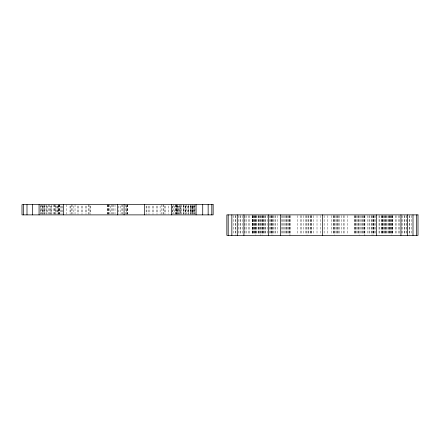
<?xml version="1.0" encoding="UTF-8"?>
<svg xmlns="http://www.w3.org/2000/svg" width="440" height="440" viewBox="0 0 440 440"><rect width="100%" height="100%" fill="white"/><g stroke="black" fill="none" stroke-linecap="round" stroke-linejoin="round"><path stroke-width="0.33" stroke-dasharray="2.2 1.65" d="M411.527 215.562L411.527 233.998M409.662 215.562L409.662 233.998M409.464 215.562L409.464 235.362M406.951 215.562L406.951 233.998M406.104 215.562L406.104 233.998M404.773 215.562L404.773 233.998M404.239 215.562L404.239 233.998M402.38 215.562L402.38 233.998M401.544 215.562L401.533 233.998M399.839 215.562L399.839 233.998M398.613 215.562L398.613 233.998M396.11 215.562L396.11 233.998M395.384 215.562L395.384 233.998M392.387 215.562L392.387 233.998M392.299 215.562L392.299 233.998M392.161 215.562L392.161 233.998M391.655 215.562L391.655 233.998M391.264 215.562L391.264 235.362M390.693 215.562L390.693 233.998M390.368 215.562L390.368 233.998M389.785 215.562L389.785 233.998M389.224 215.562L389.224 233.998M388.999 215.562L388.999 233.998M388.548 215.562L388.548 233.998M387.926 215.562L387.926 233.998M386.518 215.562L386.518 233.998M386.001 215.562L386.001 233.998M385.897 215.562L385.897 233.998M385.275 215.562L385.275 233.998M384.665 215.562L384.665 233.998M384.076 215.562L384.076 233.998M383.185 215.562L383.185 233.998M382.789 215.562L382.773 233.998M382.278 215.562L382.278 233.998M382.151 215.562L382.151 233.998M381.546 215.562L381.546 233.998M381.304 215.562L381.304 233.998M379.852 215.562L379.841 233.998M379.011 215.562L379.011 233.998M375.282 215.562L375.282 233.998M374.435 215.562L374.435 233.998M373.802 215.562L373.802 233.998M373.588 215.562L373.588 233.998M373.384 215.562L373.384 235.362M372.411 215.562L372.411 235.362M371.921 215.562L371.921 235.362M371.723 215.562L371.723 233.998M369.864 215.562L369.864 233.998M369.017 215.562L369.017 233.998M367.252 215.562L367.252 233.998M364.909 215.562L364.909 235.362M364.782 215.562L364.782 235.362M364.271 215.562L364.271 235.362M363.88 215.562L363.88 233.998M362.984 215.562L362.984 233.998M362.395 215.562L362.395 233.998M361.163 215.562L361.163 233.998M360.542 215.562L360.542 233.998M359.134 215.562L359.134 235.362M358.627 215.562L358.627 233.998M358.512 215.562L358.512 233.998M357.275 215.562L357.275 233.998M356.692 215.562L356.692 233.998M355.795 215.562L355.795 233.998M355.405 215.562L355.405 233.998M354.893 215.562L354.893 233.998M354.767 215.562L354.767 233.998M347.182 215.562L347.177 233.998M344.102 215.562L344.102 233.998M343.255 215.562L343.255 233.998M341.396 215.562L341.396 233.998M339.532 215.562L339.532 233.998M338.685 215.562L338.685 233.998M337.882 215.562L337.882 233.998M337.838 215.562L337.838 233.998M336.116 215.562L336.116 233.998M335.973 215.562L335.973 233.998M334.351 215.562L334.351 235.362M334.114 215.562L334.114 233.998M333.548 215.562L333.548 233.998M333.267 215.562L333.267 233.998M331.573 215.562L331.573 233.998M327.844 215.562L327.844 233.998M324.12 215.562L324.12 233.998M320.733 215.562L320.733 233.998M317.009 215.562L317.009 233.998M313.28 215.562L313.28 233.998M311.586 215.562L311.586 233.998M311.305 215.562L311.305 233.998M310.739 215.562L310.739 233.998M310.502 215.562L310.502 233.998M308.88 215.562L308.88 233.998M308.737 215.562L308.737 233.998M307.016 215.562L307.016 235.362M306.168 215.562L306.168 233.998M305.322 215.562L305.322 233.998M303.457 215.562L303.457 233.998M301.598 215.562L301.598 233.998M300.751 215.562L300.751 233.998M297.671 215.562L297.677 233.998M290.087 215.562L290.087 235.362M289.96 215.562L289.96 235.362M289.449 215.562L289.449 235.362M289.058 215.562L289.058 233.998M288.161 215.562L288.161 233.998M287.573 215.562L287.573 233.998M286.341 215.562L286.341 233.998M286.226 215.562L286.226 233.998M285.72 215.562L285.72 233.998M284.312 215.562L284.312 233.998M283.69 215.562L283.69 233.998M282.458 215.562L282.458 233.998M281.87 215.562L281.87 233.998M277.602 215.562L277.602 233.998M275.836 215.562L275.836 233.998M274.989 215.562L274.989 233.998M273.13 215.562L273.13 233.998M272.932 215.562L272.932 235.362M272.443 215.562L272.443 233.998M271.469 215.562L271.469 235.362M271.266 215.562L271.266 233.998M271.051 215.562L271.051 233.998M270.419 215.562L270.419 233.998M269.572 215.562L269.572 233.998M267.707 215.562L267.707 233.998M265.843 215.562L265.843 233.998M265.012 215.562L265.012 233.998M264.935 215.562L264.935 233.998M263.549 215.562L263.549 233.998M263.307 215.562L263.307 233.998M262.702 215.562L262.702 233.998M262.576 215.562L262.576 233.998M262.064 215.562L262.081 235.362M261.668 215.562L261.668 233.998M260.777 215.562L260.777 235.362M260.189 215.562L260.189 235.362M259.578 215.562L259.578 233.998M258.957 215.562L258.957 233.998M258.852 215.562L258.852 233.998M258.335 215.562L258.335 233.998M256.927 215.562L256.927 233.998M256.305 215.562L256.305 233.998M255.855 215.562L255.855 235.362M255.629 215.562L255.629 233.998M255.068 215.562L255.068 233.998M254.485 215.562L254.485 233.998M254.161 215.562L254.161 233.998M253.589 215.562L253.589 233.998M253.193 215.562L253.193 233.998M252.692 215.562L252.692 233.998M252.681 215.562L252.681 233.998M252.555 215.562L252.555 233.998M252.466 215.562L252.466 233.998M249.469 215.562L249.469 233.998M248.743 215.562L248.743 233.998M246.24 215.562L246.24 233.998M245.014 215.562L245.014 233.998M244.772 215.562L244.772 233.998M242.473 215.562L242.473 233.998M240.614 215.562L240.614 233.998M240.081 215.562L240.081 233.998M238.75 215.562L238.75 233.998M235.389 215.562L235.389 235.362M235.191 215.562L235.191 233.998M233.327 215.562L233.327 233.998M194.959 204.639L194.959 214.198M194.926 204.639L194.926 214.198M194.744 206.003L194.744 214.198M193.996 206.003L193.996 214.198M193.116 206.003L193.116 214.198M193.083 204.639L193.083 214.198M192.517 206.003L192.517 214.198M192.264 206.003L192.264 214.198M191.24 206.003L191.24 214.198M190.993 204.639L190.993 214.198M190.454 206.003L190.454 214.198M190.196 204.639L190.196 214.198L190.163 206.003M188.661 206.003L188.661 214.198M188.436 206.003L188.436 214.198M188.403 204.639L188.403 214.198M187.49 206.003L187.49 214.198M186.643 204.639L186.643 214.198M185.878 206.003L185.878 214.198M185.84 206.003L185.84 214.198M185.075 206.003L185.075 214.198M185.042 204.639L185.02 214.198M183.777 204.639L183.777 214.198M183.315 206.003L183.315 214.198L183.282 204.639M181.522 204.639L181.555 214.198M180.961 206.003L180.961 214.198M179.641 204.639L179.641 214.198M179.608 206.003L179.608 214.198M177.716 204.639L177.716 214.198M177.249 206.003L177.249 214.198M177.007 206.003L177.007 214.198M176.974 204.639L176.974 214.198M176.759 204.639L176.792 214.198M176.286 204.639L176.319 214.198M176.077 206.003L176.077 214.198M175.813 204.639L175.852 214.198M175.637 204.639L175.637 214.198M174.29 206.003L174.29 214.198M173.503 204.639L173.503 214.198M172.48 206.003L172.48 214.198M172.227 206.003L172.227 214.198M168.79 206.003L168.79 214.198M165.127 206.003L165.127 214.198M164.874 206.003L164.874 214.198M163.851 204.639L163.851 214.198M163.064 204.639L163.064 214.198M161.277 204.639L161.277 214.198M160.105 206.003L160.105 214.198M157.636 206.003L157.636 214.198M156.393 206.003L156.393 214.198M153.577 206.003L153.577 214.198M152.334 206.003L152.334 214.198M149.864 206.003L149.864 214.198M148.693 206.003L148.693 214.198M146.899 206.003L146.899 214.198M146.119 206.003L146.119 214.198M127.815 204.639L127.815 214.198M127.6 204.639L127.6 214.198M127.127 204.639L127.127 214.198M126.66 204.639L126.66 214.198M126.445 206.003L126.445 214.198M125.697 204.639L125.697 214.198M122.694 204.639L122.694 214.198M121.891 204.639L121.891 214.198M120.131 206.003L120.131 214.198M118.371 206.003L118.371 214.198M115.016 204.639L115.016 214.198M113.256 204.639L113.256 214.198M112.453 204.639L112.453 214.198M111.337 204.639L111.337 214.198M110.336 206.003L110.336 214.198M109.45 204.639L109.45 214.198M108.702 204.639L108.702 214.198M108.488 204.639L108.488 214.198M108.02 204.639L108.02 214.198M107.547 204.639L107.547 214.198M107.333 204.639L107.333 214.198M90.31 206.003L90.31 214.198M90.052 206.003L90.052 214.198M89.029 204.639L89.029 214.198M88.242 204.639L88.242 214.198M86.455 206.003L86.455 214.198M85.283 206.003L85.283 214.198M82.814 206.003L82.814 214.198M81.571 206.003L81.571 214.198M78.755 206.003L78.755 214.198M77.512 206.003L77.512 214.198M75.042 204.639L75.042 214.198M73.871 206.003L73.871 214.198M72.083 204.639L72.083 214.198M71.297 204.639L71.297 214.198M70.273 206.003L70.273 214.198M70.015 206.003L70.015 214.198M66.407 204.639L66.407 214.198M62.667 206.003L62.667 214.198M61.644 206.003L61.644 214.198M60.858 206.003L60.858 214.198M59.549 204.639L59.549 214.198M59.334 204.639L59.334 214.198M59.07 204.639L59.07 214.198M58.861 206.003L58.861 214.198M58.388 204.639L58.388 214.198M58.179 204.639L58.179 214.198M57.899 206.003L57.899 214.198M57.431 206.003L57.431 214.198M56.546 206.003L56.546 214.198M55.544 204.639L55.544 214.198M55.424 206.003L55.424 214.198M54.428 204.639L54.428 214.198M54.186 204.639L54.186 214.198M53.625 204.639L53.625 214.198M51.865 204.639L51.865 214.198M51.37 206.003L51.37 214.198M49.308 204.639L49.308 214.198M48.505 204.639L48.505 214.198M47.658 206.003L47.658 214.198M46.745 206.003L46.745 214.198M46.486 204.639L46.486 214.198M44.985 204.639L44.985 214.198M44.693 206.003L44.693 214.198M44.187 204.639L44.187 214.198M43.907 206.003L43.907 214.198M43.071 204.639L43.071 214.198M42.884 206.003L42.884 214.198M42.631 206.003L42.631 214.198M42.064 204.639L42.064 214.198M41.184 204.639L41.184 214.198M40.436 204.639L40.436 214.198M40.221 206.003L40.221 214.198M192.11 214.198L192.11 204.639L192.077 214.198M180.757 214.198L180.757 204.639L180.719 214.198M178.635 214.198L178.635 206.003L178.602 214.198M50.127 214.198L50.127 206.003L50.105 214.198"/><path stroke-width="0.66" d="M416.658 214.88L416.658 235.362M413 214.88L413 235.362M407.577 214.88L407.577 235.362M400.934 214.88L400.934 235.362M376.398 214.88L376.398 235.362M322.427 214.88L322.427 235.362M280.401 214.88L280.401 235.362M268.455 214.88L268.455 235.362M243.92 214.88L243.92 235.362M237.276 214.88L237.276 235.362M231.853 214.88L231.853 235.362M228.195 214.88L228.195 235.362M211.805 204.639L211.805 214.88M208.148 204.639L208.148 214.88M202.725 204.639L202.725 214.88M196.081 204.639L196.081 214.88M171.545 204.639L171.545 214.88M144.562 204.639L144.562 214.88M124.075 204.639L124.075 214.88M117.574 204.639L117.574 214.88M63.602 204.639L63.602 214.88M39.067 204.639L39.067 214.88M32.423 204.639L32.423 214.88M27 204.639L27 214.88M23.342 204.639L23.342 214.88M213.147 204.639L22 204.639L22 214.88L213.147 214.88L213.147 204.639M418 214.88L226.853 214.88L226.853 235.362L418 235.362L418 214.88"/></g></svg>
